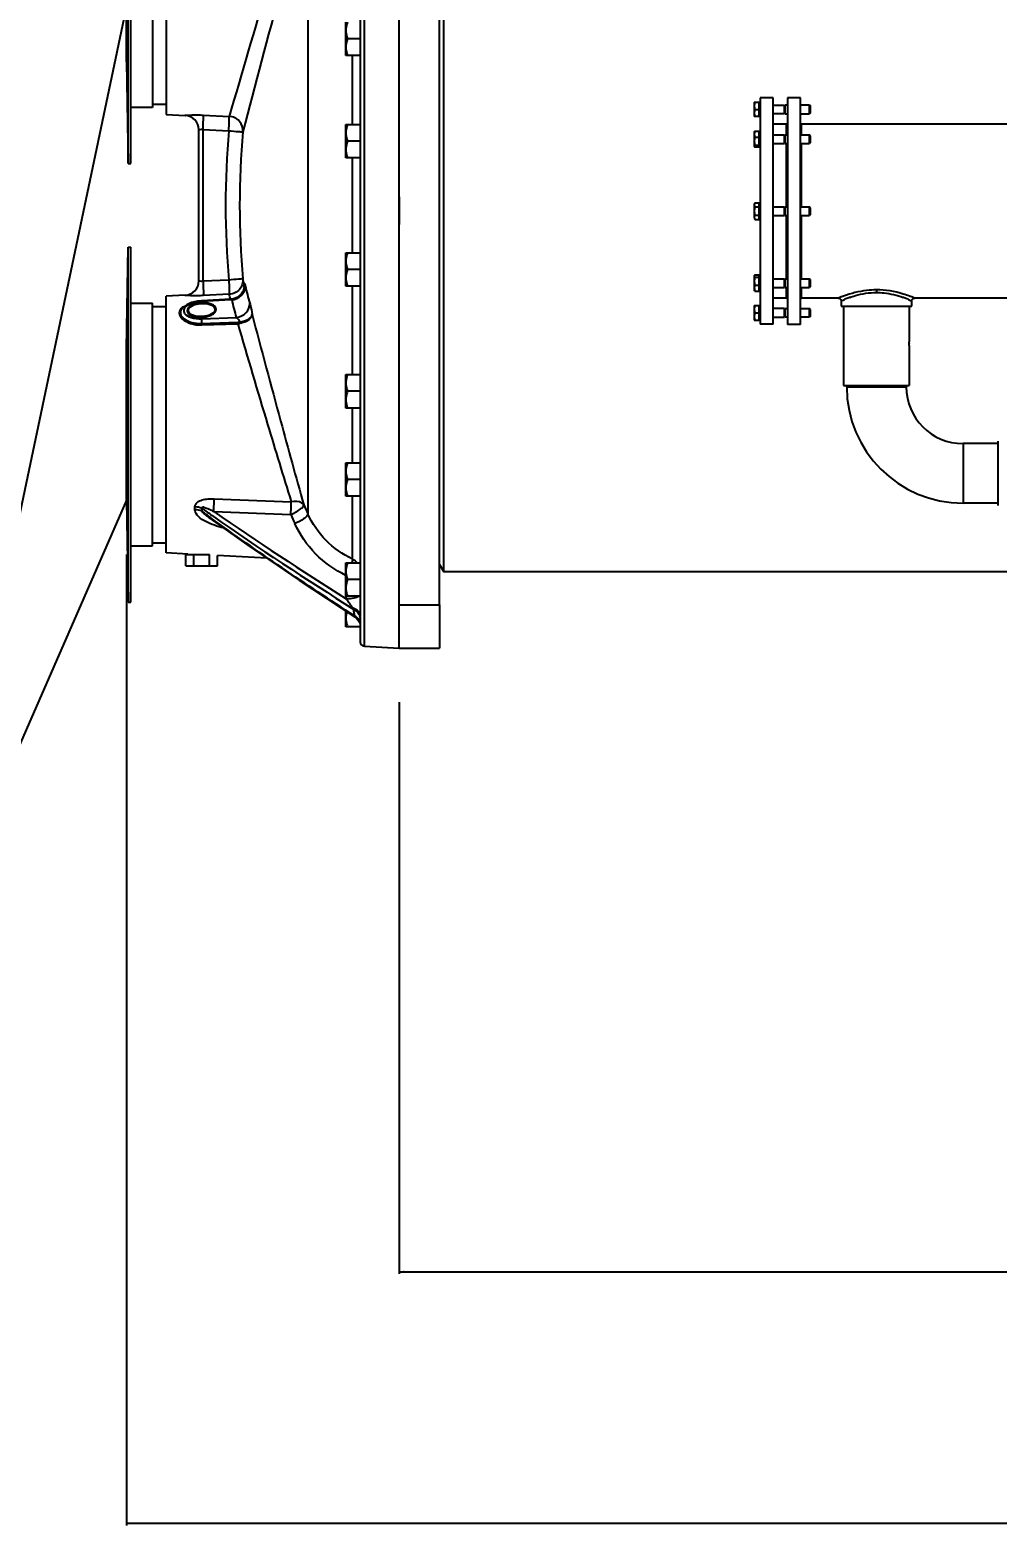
# Model space of a CAD drawing. Header units: millimetres. Extents: x 0 to 10500, y 0 to 7425.
# Drawn here: x 1715 to 2386, y 3800 to 4840 of the extents above; entities that cross this region are included whole.
import ezdxf

# ---------------------------------------------------------------- set-up
doc = ezdxf.new("R2010")
doc.units = ezdxf.units.MM
doc.header["$LTSCALE"] = 577.5
doc.layers.get('0').update_dxf_attribs({"linetype": 'CONTINUOUS'})
for name, color, linetype in [('02___PRT_ALL_AXES', 7, 'CONTINUOUS'), ('AXES', 7, 'CONTINUOUS'), ('NOTES3D', 7, 'CONTINUOUS')]:
    doc.layers.add(name, color=color, linetype=linetype)
doc.styles.get("Standard").update_dxf_attribs({"font": 'txt', "width": 0.85})
doc.styles.add('TEXTSTYLE_3', font='txt')
doc.dimstyles.new('DIMSTYLE_2', dxfattribs={"dimtxt": 75, "dimasz": 3.5, "dimexe": 1.5, "dimexo": 1.5, "dimgap": 18.75, "dimtad": 1, "dimdec": 1, "dimtxsty": 'TEXTSTYLE_3', "dimblk": '_FILLED', "dimblk1": '_FILLED', "dimblk2": '_FILLED', "dimcen": 0.09, "dimadec": 1, "dimazin": 2, "dimtp": 0.1, "dimtm": 0.1, "dimtfac": 1, "dimtdec": 1, "dimtofl": 0, "dimtmove": 0, "dimatfit": 3, "dimldrblk": '_FILLED', "dimfxl": 1, "dimtolj": 1, "dimarcsym": 0})
doc.dimstyles.get("Standard").update_dxf_attribs({"dimtxt": 3.5, "dimasz": 3.5, "dimexe": 1.5, "dimexo": 1.5, "dimtad": 1, "dimdec": 1, "dimtxsty": 'Standard', "dimblk": '_FILLED', "dimblk1": '_FILLED', "dimblk2": '_FILLED', "dimcen": 0.09, "dimadec": 1, "dimazin": 2, "dimtol": 1, "dimtp": 0.1, "dimtm": 0.1, "dimtfac": 1, "dimtdec": 1, "dimtofl": 0, "dimtmove": 0, "dimatfit": 3, "dimldrblk": '_FILLED', "dimfxl": 1, "dimtolj": 1, "dimarcsym": 0})

# ---------------------------------------------------------------- blocks, each defined once
blk = doc.blocks.new('_FILLED')
at = {"color": 0, "linetype": 'ByBlock'}
blk.add_solid([(0, 0), (-1, 0.21), (-1, -0.21)], dxfattribs=at)
blk = doc.blocks.new('*D21')
at = {"color": 2, "linetype": 'Continuous', "transparency": 16777216}
for p, q in [((1970.6, 4373.7), (1970.6, 3997.7)), ((4726.6, 4373.7), (4726.6, 3997.7)), ((1970.6, 3997.7), (1970.6, 3977.4)), ((4726.6, 3997.7), (4726.6, 3977.4)), ((1970.6, 3978.9), (3348.6, 3978.9)), ((4726.6, 3978.9), (3348.6, 3978.9))]:
    blk.add_line(p, q, dxfattribs=at)
at = {"color": 2, "linetype": 'Continuous', "transparency": 16777216, "xscale": 3.5, "yscale": 3.5, "zscale": 3.5, "rotation": 180}
blk.add_blockref('_FILLED', (1970.6, 3978.9), dxfattribs=at)
at = {"color": 2, "linetype": 'Continuous', "transparency": 16777216, "xscale": 3.5, "yscale": 3.5, "zscale": 3.5}
blk.add_blockref('_FILLED', (4726.6, 3978.9), dxfattribs=at)
at = {"color": 2, "linetype": 'Continuous', "transparency": 16777216, "insert": (3348.6, 4072.7), "char_height": 75, "width": 300, "attachment_point": 2, "line_spacing_factor": 0.9, "style": 'TEXTSTYLE_3'}
blk.add_mtext('2756', dxfattribs=at)
blk = doc.blocks.new('*D22')
at = {"color": 2, "linetype": 'Continuous', "transparency": 16777216}
for p, q in [((4837.5, 4680.7), (4837.5, 3823.2)), ((1781.6, 4476.2), (1781.6, 3823.2)), ((1781.6, 3823.2), (1781.6, 3803)), ((4837.5, 3823.2), (4837.5, 3803)), ((1781.6, 3804.5), (3309.6, 3804.5)), ((4837.5, 3804.5), (3309.6, 3804.5))]:
    blk.add_line(p, q, dxfattribs=at)
at = {"color": 2, "linetype": 'Continuous', "transparency": 16777216, "xscale": 3.5, "yscale": 3.5, "zscale": 3.5, "rotation": 180}
blk.add_blockref('_FILLED', (1781.6, 3804.5), dxfattribs=at)
at = {"color": 2, "linetype": 'Continuous', "transparency": 16777216, "xscale": 3.5, "yscale": 3.5, "zscale": 3.5}
blk.add_blockref('_FILLED', (4837.5, 3804.5), dxfattribs=at)
at = {"color": 2, "linetype": 'Continuous', "transparency": 16777216, "insert": (3309.6, 3898.2), "char_height": 75, "width": 300, "attachment_point": 2, "line_spacing_factor": 0.9, "style": 'TEXTSTYLE_3'}
blk.add_mtext('3056', dxfattribs=at)

msp = doc.modelspace()

# ---------------------------------------------------------------- linework, layer by layer
at = {"color": 7, "linetype": 'Continuous'}
for p, q in [((1946.49, 4412.54), (1946.49, 5023.27)), ((1943.64, 5003.28), (1943.64, 4433.06)), ((1907.22, 4932.09), (1907.22, 4504.25)), ((1938.2, 4774.18), (1938.2, 4822.1)), ((2216.76, 4789.67), (2216.76, 4779.67)), ((2216.76, 4789.67), (2220.26, 4789.67)), ((2217.2, 4784.67), (2220.26, 4784.67)), ((2220.26, 4779.67), (2220.26, 4789.67)), ((2220.76, 4789.11), (2220.26, 4789.11)), ((2220.76, 4792.67), (2220.76, 4635.8)), ((2229.76, 4792.67), (2220.76, 4792.67)), ((2229.76, 4635.8), (2229.76, 4792.67)), ((2229.76, 4787.67), (2237.76, 4787.67)), ((2237.76, 4781.67), (2237.76, 4787.67)), ((2237.76, 4787.13), (2237.99, 4787.54)), ((2238.07, 4781.67), (2238.07, 4787.67)), ((2239.76, 4787.67), (2238.07, 4787.67)), ((2239.76, 4792.67), (2239.76, 4635.67)), ((2248.76, 4792.67), (2239.76, 4792.67)), ((2248.76, 4635.67), (2248.76, 4792.67)), ((2255.14, 4787.67), (2248.76, 4787.67)), ((2255.14, 4781.67), (2255.14, 4787.67)), ((2255.14, 4787.67), (2255.76, 4787.06)), ((2255.76, 4782.28), (2255.76, 4787.06)), ((1809.05, 4781.23), (1822.17, 4780.55)), ((1834.87, 4780.72), (1852.77, 4779.83)), ((2220.26, 4779.67), (2216.76, 4779.67)), ((2220.26, 4780.23), (2220.76, 4780.23)), ((2237.76, 4781.67), (2229.76, 4781.67)), ((2239.08, 4774.5), (2229.76, 4774.5)), ((2237.76, 4782.21), (2237.99, 4781.81)), ((2238.07, 4781.67), (2239.76, 4781.67)), ((2239.08, 4774.5), (2239.76, 4775.17)), ((2239.08, 4767.02), (2239.08, 4774.5)), ((2248.76, 4781.67), (2255.14, 4781.67)), ((2248.76, 4775.17), (2249.43, 4774.5)), ((2249.43, 4767.02), (2249.43, 4774.5)), ((2438.66, 4774.5), (2249.43, 4774.5)), ((2255.76, 4782.28), (2255.14, 4781.67)), ((1831.64, 4665.78), (1831.64, 4770.56)), ((1834.58, 4665.51), (1834.58, 4770.83)), ((1834.58, 4770.83), (1852.47, 4769.94)), ((2216.76, 4769.02), (2216.87, 4769.22)), ((2216.76, 4769.02), (2216.76, 4759.02)), ((2217.2, 4769.6), (2220.26, 4769.6)), ((2217.2, 4765.51), (2220.26, 4765.51)), ((2220.26, 4758.44), (2220.26, 4769.6)), ((2220.26, 4768.46), (2220.76, 4768.46)), ((2229.76, 4767.02), (2237.76, 4767.02)), ((2237.76, 4761.02), (2237.76, 4767.02)), ((2237.76, 4766.48), (2237.99, 4766.89)), ((2238.07, 4761.02), (2238.07, 4767.02)), ((2238.07, 4767.02), (2239.76, 4767.02)), ((2248.76, 4767.02), (2255.14, 4767.02)), ((2255.14, 4761.02), (2255.14, 4767.02)), ((2255.76, 4766.41), (2255.14, 4767.02)), ((2255.76, 4761.64), (2255.76, 4766.41)), ((2216.76, 4759.02), (2216.87, 4758.82)), ((2217.2, 4759.94), (2220.26, 4759.94)), ((2220.26, 4758.44), (2217.2, 4758.44)), ((2220.26, 4759.58), (2220.76, 4759.58)), ((2229.76, 4761.02), (2237.76, 4761.02)), ((2237.76, 4761.56), (2237.99, 4761.16)), ((2238.07, 4761.02), (2239.76, 4761.02)), ((2239.08, 4717.17), (2239.08, 4760.7)), ((2248.76, 4761.02), (2255.14, 4761.02)), ((2249.43, 4717.17), (2249.43, 4760.7)), ((2255.76, 4761.64), (2255.14, 4761.02)), ((1938.2, 4685.33), (1938.2, 4751.02)), ((1970.64, 4724.04), (1970.64, 4704.89)), ((2216.76, 4719.17), (2216.76, 4709.84)), ((2217.2, 4719.95), (2220.26, 4719.95)), ((2217.2, 4717.06), (2220.26, 4717.06)), ((2217.2, 4711.28), (2220.26, 4711.28)), ((2220.26, 4708.4), (2220.26, 4719.95)), ((2220.26, 4718.61), (2220.76, 4718.61)), ((2229.76, 4717.17), (2237.76, 4717.17)), ((2229.76, 4711.17), (2237.76, 4711.17)), ((2237.76, 4711.17), (2237.76, 4717.17)), ((2237.76, 4716.63), (2237.99, 4717.03)), ((2237.76, 4711.71), (2237.99, 4711.31)), ((2238.07, 4711.17), (2238.07, 4717.17)), ((2238.07, 4717.17), (2239.76, 4717.17)), ((2238.07, 4711.17), (2239.76, 4711.17)), ((2239.08, 4667.64), (2239.08, 4711.17)), ((2248.76, 4717.17), (2255.14, 4717.17)), ((2248.76, 4711.17), (2255.14, 4711.17)), ((2249.43, 4667.64), (2249.43, 4711.17)), ((2255.14, 4711.17), (2255.14, 4717.17)), ((2255.76, 4716.56), (2255.14, 4717.17)), ((2255.76, 4711.78), (2255.14, 4711.17)), ((2255.76, 4711.79), (2255.76, 4716.55)), ((2217.2, 4708.4), (2220.26, 4708.4)), ((2220.26, 4709.73), (2220.76, 4709.73)), ((2216.76, 4669.32), (2216.87, 4669.52)), ((2216.76, 4669.32), (2216.76, 4659.32)), ((2217.2, 4669.9), (2220.26, 4669.9)), ((2220.26, 4658.74), (2220.26, 4669.9)), ((1852.47, 4666.4), (1834.58, 4665.51)), ((1862.58, 4659.29), (1861.9, 4657.92)), ((1863.17, 4663.57), (1862.21, 4667.27)), ((1862.98, 4660.53), (1862.58, 4659.29)), ((1863.15, 4661.43), (1862.98, 4660.53)), ((1863.19, 4661.79), (1863.15, 4661.43)), ((1863.17, 4663.58), (1863.19, 4661.79)), ((1863.19, 4661.79), (1863.19, 4661.79)), ((1938.2, 4600.82), (1938.2, 4662.16)), ((2216.76, 4659.32), (2216.87, 4659.12)), ((2217.2, 4668.4), (2220.26, 4668.4)), ((2217.2, 4662.83), (2220.26, 4662.83)), ((2220.26, 4668.76), (2220.76, 4668.76)), ((2220.26, 4659.88), (2220.76, 4659.88)), ((2229.76, 4667.32), (2237.76, 4667.32)), ((2229.76, 4661.32), (2237.76, 4661.32)), ((2237.76, 4661.32), (2237.76, 4667.32)), ((2237.76, 4666.78), (2237.99, 4667.18)), ((2237.76, 4661.86), (2237.99, 4661.46)), ((2238.07, 4661.32), (2238.07, 4667.32)), ((2238.07, 4667.32), (2239.76, 4667.32)), ((2238.07, 4661.32), (2239.76, 4661.32)), ((2239.08, 4653.85), (2239.08, 4661.32)), ((2248.76, 4667.32), (2255.14, 4667.32)), ((2248.76, 4661.32), (2255.14, 4661.32)), ((2249.43, 4653.85), (2249.43, 4661.32)), ((2255.14, 4661.32), (2255.14, 4667.32)), ((2255.76, 4666.71), (2255.14, 4667.32)), ((2255.76, 4661.93), (2255.14, 4661.32)), ((2255.76, 4661.93), (2255.76, 4666.7)), ((2301.47, 4659.57), (2301.47, 4657.76)), ((1784.64, 4650.32), (1799.52, 4650.32)), ((1799.52, 4482.02), (1799.52, 4650.32)), ((1822.17, 4655.79), (1809.05, 4655.11)), ((1809.05, 4477.24), (1809.05, 4655.1)), ((1823.25, 4649.31), (1820.61, 4647.38)), ((1826.7, 4650.8), (1823.25, 4649.31)), ((1830.71, 4651.74), (1826.7, 4650.8)), ((1833.54, 4652.01), (1830.71, 4651.74)), ((1853.93, 4652.71), (1833.53, 4651.61)), ((1853.91, 4653.11), (1833.54, 4652.01)), ((1852.77, 4656.51), (1834.87, 4655.62)), ((1853.27, 4654.79), (1852.77, 4656.51)), ((1853.75, 4653.1), (1853.27, 4654.79)), ((1854.52, 4653.16), (1853.91, 4653.11)), ((1854.47, 4652.74), (1853.93, 4652.71)), ((1856.45, 4653.58), (1854.52, 4653.16)), ((1858.19, 4654.34), (1856.45, 4653.58)), ((1859.7, 4655.37), (1858.19, 4654.34)), ((1860.94, 4656.59), (1859.7, 4655.37)), ((1861.9, 4657.92), (1860.94, 4656.59)), ((2216.76, 4648.67), (2216.76, 4638.67)), ((2216.76, 4648.67), (2220.26, 4648.67)), ((2217.2, 4658.74), (2220.26, 4658.74)), ((2220.26, 4638.67), (2220.26, 4648.67)), ((2239.08, 4653.85), (2229.76, 4653.85)), ((2239.08, 4653.85), (2239.76, 4653.17)), ((2249.43, 4653.85), (2248.76, 4653.17)), ((2274.96, 4653.85), (2249.43, 4653.85)), ((2274.96, 4653.85), (2275.03, 4653.84)), ((2275.03, 4653.84), (2275.15, 4653.84)), ((2275.15, 4653.84), (2275.27, 4653.82)), ((2275.27, 4653.82), (2275.39, 4653.8)), ((2275.39, 4653.8), (2275.51, 4653.77)), ((2275.51, 4653.77), (2275.64, 4653.73)), ((2275.64, 4653.73), (2275.76, 4653.68)), ((2275.76, 4653.68), (2275.88, 4653.62)), ((2275.88, 4653.62), (2276, 4653.55)), ((2276, 4653.55), (2276.11, 4653.48)), ((2276.11, 4653.48), (2276.23, 4653.39)), ((2276.23, 4653.39), (2276.33, 4653.3)), ((2276.33, 4653.3), (2276.43, 4653.19)), ((2276.43, 4653.19), (2276.53, 4653.08)), ((2276.53, 4653.08), (2276.62, 4652.96)), ((2276.62, 4652.96), (2276.7, 4652.83)), ((2276.7, 4652.83), (2276.77, 4652.69)), ((2276.77, 4652.69), (2276.83, 4652.55)), ((2276.83, 4652.55), (2276.88, 4652.4)), ((2276.88, 4652.4), (2276.92, 4652.24)), ((2276.92, 4652.24), (2276.94, 4652.08)), ((2276.94, 4652.08), (2276.96, 4651.91)), ((2276.96, 4651.91), (2276.96, 4651.85)), ((2276.96, 4651.85), (2276.96, 4648.35)), ((2277.62, 4654.89), (2277.46, 4654.83)), ((2325.45, 4654.84), (2325.3, 4654.89)), ((2325.96, 4651.85), (2325.97, 4652.08)), ((2325.96, 4648.35), (2325.96, 4651.85)), ((2325.97, 4652.08), (2326.02, 4652.33)), ((2326.02, 4652.33), (2326.09, 4652.56)), ((2326.09, 4652.56), (2326.18, 4652.77)), ((2326.18, 4652.77), (2326.3, 4652.97)), ((2326.3, 4652.97), (2326.44, 4653.15)), ((2326.44, 4653.15), (2326.59, 4653.31)), ((2326.59, 4653.31), (2326.76, 4653.44)), ((2326.76, 4653.44), (2326.93, 4653.56)), ((2326.93, 4653.56), (2327.11, 4653.66)), ((2327.11, 4653.66), (2327.3, 4653.73)), ((2327.3, 4653.73), (2327.48, 4653.79)), ((2327.48, 4653.79), (2327.67, 4653.82)), ((2327.67, 4653.82), (2327.85, 4653.84)), ((2327.85, 4653.84), (2327.96, 4653.85)), ((2438.66, 4653.85), (2327.96, 4653.85)), ((1799.52, 4648.15), (1809.05, 4648.15)), ((1819.87, 4646.56), (1819.86, 4646.56)), ((1820.61, 4647.38), (1819.87, 4646.56)), ((1833.53, 4639.6), (1833.68, 4639.6)), ((1833.68, 4639.6), (1857.67, 4640.48)), ((2216.76, 4638.67), (2220.26, 4638.67)), ((2217.2, 4643.67), (2220.26, 4643.67)), ((2220.26, 4648.11), (2220.76, 4648.11)), ((2220.76, 4639.23), (2220.26, 4639.23)), ((2237.76, 4646.67), (2229.76, 4646.67)), ((2229.76, 4640.67), (2237.76, 4640.67)), ((2237.76, 4640.67), (2237.76, 4646.67)), ((2237.99, 4646.54), (2237.76, 4646.13)), ((2237.76, 4641.21), (2237.99, 4640.81)), ((2238.07, 4640.67), (2238.07, 4646.67)), ((2238.07, 4646.67), (2239.76, 4646.67)), ((2239.76, 4640.67), (2238.07, 4640.67)), ((2248.76, 4646.67), (2255.14, 4646.67)), ((2255.14, 4640.67), (2248.76, 4640.67)), ((2255.14, 4640.67), (2255.14, 4646.67)), ((2255.76, 4646.06), (2255.14, 4646.67)), ((2255.76, 4641.28), (2255.14, 4640.67)), ((2255.76, 4641.28), (2255.76, 4646.06)), ((2276.96, 4648.35), (2325.96, 4648.35)), ((2278.72, 4648.35), (2278.72, 4593.35)), ((2324.19, 4648.35), (2324.19, 4623.65)), ((1833.61, 4636.28), (1858.65, 4637.16)), ((1833.65, 4635.28), (1858.67, 4636.14)), ((2229.76, 4635.8), (2220.76, 4635.8)), ((2248.76, 4635.67), (2239.76, 4635.67)), ((2324.19, 4621.05), (2324.19, 4593.35)), ((2278.72, 4593.35), (2324.19, 4593.35)), ((2280.82, 4592.35), (2280.82, 4593.35)), ((2280.82, 4592.35), (2322.1, 4592.35)), ((2322.1, 4593.35), (2322.1, 4592.35)), ((1938.2, 4539.72), (1938.2, 4577.65)), ((2361.46, 4552.99), (2361.46, 4511.71)), ((2385.72, 4552.99), (2361.46, 4552.99)), ((1842.34, 4514.74), (1895.71, 4512.69)), ((1938.2, 4472.88), (1938.2, 4516.55)), ((1828.97, 4507.15), (1828.97, 4509.13)), ((1833.89, 4506.1), (1833.89, 4508.11)), ((1842.05, 4505.98), (1895.42, 4503.89)), ((2385.72, 4511.71), (2361.46, 4511.71)), ((1839.59, 4501.05), (1865.01, 4483.01)), ((1839.61, 4501.04), (1839.59, 4501.05)), ((1799.52, 4484.19), (1809.05, 4484.19)), ((1865.01, 4483.01), (1901.3, 4458.32)), ((1784.64, 4482.02), (1799.52, 4482.02)), ((1824.16, 4476.44), (1809.05, 4477.23)), ((1822.67, 4468.17), (1822.67, 4476.17)), ((1822.67, 4476.17), (1839.13, 4476.17)), ((1824.14, 4476.44), (1824.14, 4476.17)), ((1828.16, 4468.17), (1828.16, 4476.17)), ((1839.13, 4468.17), (1839.13, 4476.17)), ((1878.87, 4473.58), (1844.57, 4475.37)), ((1844.61, 4468.17), (1844.61, 4475.37)), ((1822.67, 4468.17), (1844.61, 4468.17)), ((1998.64, 4469.17), (2001.53, 4464.17)), ((1901.26, 4458.35), (1933.64, 4436.92)), ((1901.3, 4458.32), (1939.75, 4432.88)), ((1933.87, 4445.3), (1933.87, 4447.14)), ((1970.64, 4411.17), (1970.64, 4441.17)), ((1970.64, 4441.17), (1998.64, 4441.17)), ((1998.64, 4441.17), (1998.64, 4411.17)), ((1939.75, 4432.88), (1939.75, 4432.88)), ((1939.75, 4432.88), (1940.75, 4432.13)), ((1940.75, 4432.13), (1942.14, 4430.65)), ((1942.14, 4430.65), (1942.97, 4429.31)), ((1942.97, 4429.31), (1943.45, 4428.08)), ((1943.45, 4428.08), (1943.63, 4427.13)), ((1943.63, 4427.13), (1943.64, 4426.78)), ((1943.64, 4426.78), (1943.64, 4415.54)), ((1943.64, 4426.78), (1943.64, 4426.78)), ((1946.49, 4412.54), (1970.64, 4411.28)), ((1970.64, 4411.17), (1998.64, 4411.17))]:
    msp.add_line(p, q, dxfattribs=at)
at = {"color": 3, "linetype": 'Continuous'}
for p, q in [((2001.53, 4464.17), (2001.53, 4957.17)), ((2626.64, 4464.17), (2001.53, 4464.17))]:
    msp.add_line(p, q, dxfattribs=at)
at = {"color": 6, "linetype": 'Continuous'}
msp.add_line((2385.72, 4554.69), (2385.72, 4510.01), dxfattribs=at)
at = {"color": 7, "linetype": 'Continuous'}
for centre, radius, start, end in [((9627.72, 2538.66), 8091.51, 163.253229, 163.920118), ((10542.67, 2517.11), 8967.82, 164.805032, 165.456441), ((1821.64, 4770.56), 10, 0.00644, 86.99485), ((1821.64, 4770.56), 10, 0, 87), ((2444.43, 4718.17), 594.21, 175.00198, 184.99802), ((2444.19, 4718.17), 584.2, 175.00198, 184.99802), ((1821.64, 4665.78), 10, 273.00515, 359.99356), ((1821.64, 4665.78), 10, 273, 360), ((1852.32, 4662.59), 10.89, 353.87636, 5.19189), ((2012.41, 4694.69), 152.01, 192.28382, 196.9785), ((1856.37, 4661.92), 7.52, 358.48773, 3.2231), ((2222.98, 4661.19), 6.27, 196.6068, 198.68251), ((2224.17, 4661.6), 7.53, 198.74223, 202.30126), ((2005.55, 4685.63), 154.62, 192.28381, 196.97849), ((2309.2, 4571.07), 89.58, 109.94066, 110.64723), ((2309.88, 4580.59), 78.49, 112.6719, 112.90824), ((2308.33, 4584.35), 74.43, 110.49516, 112.68961), ((2306.86, 4588.23), 70.27, 109.82507, 110.47881), ((2296.12, 4588.42), 70.07, 69.54881, 70.17319), ((2295.18, 4585.9), 72.77, 68.43665, 69.54886), ((2293.91, 4582.69), 76.22, 67.32361, 68.43281), ((2293, 4580.5), 78.59, 67.10343, 67.32947), ((2293.63, 4570.85), 89.81, 69.35398, 70.05879), ((10201.25, 6828.14), 8614.46, 194.697225, 195.205433), ((1858.28, 4648.2), 11.05, 271.9363, 278.95218), ((1858.24, 4645.68), 9.55, 272.60126, 281.62381), ((9345.46, 6814.21), 7797.18, 196.220839, 196.75706), ((2357.37, 4622.35), 33.2, 180.00777, 180.32493), ((2361.46, 4592.35), 80.64, 180, 270), ((2361.46, 4592.35), 39.36, 180, 270), ((8693.5, 6617.64), 7116.23, 196.755078, 197.205286), ((9478.07, 6631.27), 7864.96, 195.203232, 195.643015), ((2408.56, 5305.92), 983.23, 234.23416, 234.74305), ((2373, 5226.24), 899.57, 233.18076, 233.66517), ((2394.77, 4722.19), 544.99, 203.61303, 204.3492), ((2395.37, 4725.16), 535.81, 203.61303, 204.3492), ((1935.83, 4424.64), 9.52, 64.32349, 65.85364), ((1946.64, 4415.54), 3, 180, 267)]:
    msp.add_arc(centre, radius, start, end, dxfattribs=at)
msp.add_ellipse((1833.65, 4645.61), major_axis=(9.19, 0.56), ratio=0.4986315, dxfattribs=at)
for points in [[(2217.2, 4789.67), (2216.94, 4788.87), (2216.76, 4788.02), (2216.76, 4787.17)], [(2216.76, 4787.17), (2216.76, 4786.32), (2216.94, 4785.47), (2217.2, 4784.67)], [(2217.2, 4784.67), (2216.94, 4783.87), (2216.76, 4783.02), (2216.76, 4782.17)], [(2216.76, 4782.17), (2216.76, 4781.32), (2216.94, 4780.47), (2217.2, 4779.67)], [(2216.76, 4767.56), (2216.76, 4766.86), (2216.94, 4766.16), (2217.2, 4765.51)], [(2217.2, 4765.51), (2216.94, 4764.61), (2216.76, 4763.67), (2216.76, 4762.73)], [(2217.2, 4769.6), (2217.02, 4769.16), (2216.88, 4768.69), (2216.81, 4768.22)], [(2216.76, 4762.73), (2216.76, 4761.78), (2216.94, 4760.84), (2217.2, 4759.94)], [(2217.2, 4717.06), (2216.93, 4716.12), (2216.76, 4715.15), (2216.76, 4714.17)], [(2216.76, 4714.17), (2216.76, 4713.2), (2216.93, 4712.22), (2217.2, 4711.28)], [(2217.2, 4711.28), (2216.95, 4710.84), (2216.76, 4710.34), (2216.76, 4709.84)], [(2217.2, 4719.95), (2217.03, 4719.64), (2216.88, 4719.31), (2216.81, 4718.97)], [(2217.2, 4668.4), (2216.94, 4667.5), (2216.76, 4666.56), (2216.76, 4665.62)], [(2216.76, 4665.62), (2216.76, 4664.67), (2216.94, 4663.73), (2217.2, 4662.83)], [(2217.2, 4662.83), (2216.94, 4662.18), (2216.76, 4661.48), (2216.76, 4660.78)], [(2216.76, 4660.78), (2216.76, 4660.32), (2216.84, 4659.84), (2216.97, 4659.4)], [(2217.2, 4648.67), (2216.94, 4647.87), (2216.76, 4647.02), (2216.76, 4646.17)], [(1821.71, 4648.3), (1821.2, 4648.02), (1820.7, 4647.71), (1820.24, 4647.35)], [(2216.76, 4646.17), (2216.76, 4645.32), (2216.94, 4644.47), (2217.2, 4643.67)], [(2217.2, 4643.67), (2216.94, 4642.87), (2216.76, 4642.02), (2216.76, 4641.17)], [(2216.76, 4641.17), (2216.76, 4640.32), (2216.94, 4639.47), (2217.2, 4638.67)], [(1833.63, 4635.28), (1833.64, 4635.61), (1833.63, 4635.95), (1833.61, 4636.28)], [(1858.65, 4637.16), (1858.67, 4636.82), (1858.68, 4636.48), (1858.67, 4636.14)], [(1860, 4637.29), (1860.07, 4636.97), (1860.13, 4636.65), (1860.16, 4636.33)], [(2324.18, 4622.35), (2324.18, 4622.78), (2324.19, 4623.21), (2324.19, 4623.64)], [(2324.19, 4621.04), (2324.19, 4621.42), (2324.18, 4621.79), (2324.18, 4622.16)], [(1833.89, 4508.11), (1832.34, 4508.75), (1830.64, 4509.07), (1828.97, 4509.13)], [(1833.89, 4506.1), (1832.35, 4506.76), (1830.65, 4507.09), (1828.97, 4507.15)], [(1841, 4503.04), (1873.05, 4480.38), (1906.08, 4459.12), (1939.16, 4437.98)], [(1842.05, 4505.98), (1872.09, 4484.93), (1902.95, 4465.05), (1933.87, 4445.3)], [(1939.72, 4433.33), (1906.06, 4455.45), (1872.44, 4477.7), (1840, 4501.57)], [(1938.2, 4472.88), (1939.45, 4472.29), (1940.6, 4471.42), (1941.49, 4470.36)], [(1938.61, 4438.85), (1937.2, 4441.11), (1935.54, 4443.21), (1933.87, 4445.3)], [(1939.16, 4437.98), (1938.98, 4438.27), (1938.79, 4438.56), (1938.61, 4438.85)], [(1942.93, 4434.52), (1942.11, 4436.02), (1940.69, 4437.23), (1939.16, 4437.98)], [(1939.72, 4433.33), (1939.43, 4434.86), (1939.25, 4436.42), (1939.16, 4437.98)], [(1941.49, 4432.28), (1941.01, 4432.65), (1940.5, 4432.96), (1939.96, 4433.22)], [(1943.79, 4429.32), (1943.33, 4430.48), (1942.48, 4431.53), (1941.49, 4432.28)], [(1943.66, 4432.27), (1943.56, 4433.05), (1943.3, 4433.82), (1942.93, 4434.52)], [(1943.66, 4432.27), (1943.65, 4432.69), (1943.64, 4433.11), (1943.64, 4433.53)], [(1943.79, 4429.32), (1943.72, 4430.3), (1943.68, 4431.28), (1943.66, 4432.27)]]:
    msp.add_open_spline(points, degree=3, dxfattribs=at)
for points, knots in [([(1822.17, 4780.55), (1822.17, 4780.64), (1822.73, 4780.5), (1823.3, 4780.72), (1824.63, 4780.7), (1826.9, 4780.85), (1830.41, 4780.87), (1833.32, 4780.8), (1834.87, 4780.72)], [0, 0, 0, 0, 0.0213865, 0.0835652, 0.1820215, 0.3106713, 0.6323842, 1, 1, 1, 1]), ([(1834.58, 4770.83), (1834.68, 4773.02), (1834.74, 4776.3), (1835, 4779.62), (1834.87, 4780.72)], [0, 0, 0, 0, 0.6632556, 1, 1, 1, 1]), ([(1852.47, 4769.94), (1852.64, 4772.12), (1852.61, 4775.05), (1852.88, 4778.34), (1852.71, 4779.46), (1852.77, 4779.83)], [0, 0, 0, 0, 0.6624157, 0.8873134, 1, 1, 1, 1]), ([(1862.21, 4769.07), (1862.42, 4771.64), (1860.64, 4777.19), (1855.37, 4779.69), (1852.77, 4779.83)], [0, 0, 0, 0, 0.4983073, 1, 1, 1, 1]), ([(1831.64, 4770.56), (1831.64, 4770.64), (1832.08, 4770.67), (1832.84, 4771.05), (1833.9, 4770.98), (1834.58, 4770.83)], [0, 0, 0, 0, 0.0824368, 0.3008447, 1, 1, 1, 1]), ([(1852.47, 4769.94), (1854.75, 4769.74), (1857.98, 4769.37), (1861.24, 4769.23), (1862.21, 4769.07)], [0, 0, 0, 0, 0.7001338, 1, 1, 1, 1]), ([(2216.81, 4768.22), (2216.79, 4768.11), (2216.77, 4767.89), (2216.76, 4767.67), (2216.76, 4767.56)], [0, 0, 0, 0, 0.5010059, 1, 1, 1, 1]), ([(2216.86, 4769.2), (2216.88, 4769.23), (2216.91, 4769.27), (2216.94, 4769.32), (2216.96, 4769.34)], [0, 0, 0, 0, 0.489488, 1, 1, 1, 1]), ([(2216.96, 4769.34), (2216.99, 4769.39), (2217.07, 4769.48), (2217.16, 4769.56), (2217.2, 4769.6)], [0, 0, 0, 0, 0.4819435, 1, 1, 1, 1]), ([(2217.2, 4759.94), (2217.08, 4759.83), (2216.87, 4759.62), (2216.76, 4759.32), (2216.76, 4759.19)], [0, 0, 0, 0, 0.5537451, 1, 1, 1, 1]), ([(2216.76, 4759.19), (2216.76, 4759.13), (2216.78, 4759.01), (2216.83, 4758.9), (2216.86, 4758.84)], [0, 0, 0, 0, 0.4815955, 1, 1, 1, 1]), ([(2216.86, 4758.84), (2216.88, 4758.82), (2216.91, 4758.77), (2216.94, 4758.73), (2216.96, 4758.7)], [0, 0, 0, 0, 0.489488, 1, 1, 1, 1]), ([(2216.96, 4758.7), (2216.99, 4758.66), (2217.07, 4758.57), (2217.16, 4758.48), (2217.2, 4758.44)], [0, 0, 0, 0, 0.4819435, 1, 1, 1, 1]), ([(2216.81, 4718.97), (2216.79, 4718.89), (2216.77, 4718.74), (2216.76, 4718.58), (2216.76, 4718.5)], [0, 0, 0, 0, 0.5024372, 1, 1, 1, 1]), ([(2216.76, 4718.5), (2216.76, 4718.34), (2216.8, 4718.02), (2216.89, 4717.72), (2216.96, 4717.56)], [0, 0, 0, 0, 0.4922246, 1, 1, 1, 1]), ([(2216.96, 4717.56), (2216.99, 4717.48), (2217.07, 4717.31), (2217.16, 4717.14), (2217.2, 4717.06)], [0, 0, 0, 0, 0.4940993, 1, 1, 1, 1]), ([(2216.76, 4709.84), (2216.76, 4709.68), (2216.8, 4709.36), (2216.89, 4709.05), (2216.96, 4708.9)], [0, 0, 0, 0, 0.4922246, 1, 1, 1, 1]), ([(2216.96, 4708.9), (2216.99, 4708.81), (2217.07, 4708.64), (2217.16, 4708.48), (2217.2, 4708.4)], [0, 0, 0, 0, 0.4940993, 1, 1, 1, 1]), ([(2216.86, 4669.5), (2216.83, 4669.45), (2216.78, 4669.33), (2216.76, 4669.21), (2216.76, 4669.15)], [0, 0, 0, 0, 0.5183987, 1, 1, 1, 1]), ([(2217.2, 4669.9), (2217.14, 4669.84), (2217.01, 4669.71), (2216.9, 4669.57), (2216.86, 4669.5)], [0, 0, 0, 0, 0.5290093, 1, 1, 1, 1]), ([(1834.58, 4665.51), (1833.9, 4665.36), (1832.84, 4665.29), (1832.08, 4665.67), (1831.64, 4665.7), (1831.64, 4665.78)], [0, 0, 0, 0, 0.6991544, 0.917563, 1, 1, 1, 1]), ([(1834.58, 4665.51), (1834.68, 4663.33), (1834.74, 4660.04), (1835, 4656.72), (1834.87, 4655.62)], [0, 0, 0, 0, 0.6632607, 1, 1, 1, 1]), ([(1862.21, 4667.27), (1861.24, 4667.11), (1857.98, 4666.97), (1854.75, 4666.6), (1852.47, 4666.4)], [0, 0, 0, 0, 0.2998662, 1, 1, 1, 1]), ([(1852.47, 4666.4), (1852.64, 4664.22), (1852.61, 4661.29), (1852.88, 4658), (1852.71, 4656.88), (1852.77, 4656.51)], [0, 0, 0, 0, 0.6624156, 0.8873133, 1, 1, 1, 1]), ([(1862.21, 4667.27), (1862.42, 4664.7), (1860.64, 4659.15), (1855.37, 4656.65), (1852.77, 4656.51)], [0, 0, 0, 0, 0.4983074, 1, 1, 1, 1]), ([(1854.47, 4652.74), (1856.87, 4652.98), (1861.5, 4654.89), (1863.83, 4659.51), (1863.88, 4661.72)], [0, 0, 0, 0, 0.5224677, 1, 1, 1, 1]), ([(1863.19, 4661.79), (1863.04, 4659.65), (1861.46, 4655.37), (1857.53, 4652.92), (1855.47, 4652.47)], [0, 0, 0, 0, 0.5027536, 1, 1, 1, 1]), ([(1863.17, 4663.57), (1863.18, 4663.72), (1863.15, 4664.09), (1863.59, 4663.84), (1863.6, 4663.19), (1863.8, 4662.69), (1863.87, 4662.34)], [0, 0, 0, 0, 0.1915559, 0.2671426, 0.5318101, 1, 1, 1, 1]), ([(2216.76, 4669.15), (2216.76, 4669.07), (2216.8, 4668.89), (2216.9, 4668.74), (2216.96, 4668.66)], [0, 0, 0, 0, 0.4692092, 1, 1, 1, 1]), ([(2217.2, 4658.74), (2217.14, 4658.8), (2217.01, 4658.93), (2216.9, 4659.07), (2216.86, 4659.14)], [0, 0, 0, 0, 0.5290093, 1, 1, 1, 1]), ([(2216.96, 4668.66), (2216.99, 4668.62), (2217.07, 4668.53), (2217.16, 4668.44), (2217.2, 4668.4)], [0, 0, 0, 0, 0.4819435, 1, 1, 1, 1]), ([(2301.47, 4659.57), (2299.18, 4659.57), (2291.41, 4659.11), (2283.8, 4657.15), (2278.65, 4655.28)], [0, 0, 0, 0, 0.2947102, 1, 1, 1, 1]), ([(2324.26, 4655.28), (2322.88, 4655.78), (2315.53, 4658.24), (2307.74, 4659.57), (2301.47, 4659.57)], [0, 0, 0, 0, 0.1901789, 1, 1, 1, 1]), ([(1833.53, 4651.61), (1831.68, 4651.53), (1828.21, 4650.98), (1823.98, 4649.21), (1820.91, 4646.55), (1821.21, 4644.06), (1821.74, 4643.29)], [0, 0, 0, 0, 0.3323653, 0.6193801, 0.8314598, 1, 1, 1, 1]), ([(1834.87, 4655.62), (1833.32, 4655.54), (1830.41, 4655.47), (1826.9, 4655.49), (1824.63, 4655.64), (1823.3, 4655.62), (1822.73, 4655.85), (1822.17, 4655.7), (1822.17, 4655.79)], [0, 0, 0, 0, 0.3676156, 0.6893282, 0.8179782, 0.9164344, 0.9786129, 1, 1, 1, 1]), ([(1833.53, 4651.61), (1833.52, 4651.71), (1833.56, 4651.8), (1833.5, 4652.01), (1833.54, 4652.01)], [0, 0, 0, 0, 0.7406911, 1, 1, 1, 1]), ([(1853.91, 4653.11), (1854, 4653.11), (1854.22, 4653.01), (1854.38, 4652.84), (1854.47, 4652.74)], [0, 0, 0, 0, 0.3996653, 1, 1, 1, 1]), ([(1857.67, 4640.48), (1860.18, 4640.79), (1864.98, 4642.97), (1867.15, 4647.99), (1867.02, 4650.3)], [0, 0, 0, 0, 0.5232369, 1, 1, 1, 1]), ([(1867.02, 4650.3), (1867.17, 4649.82), (1867.84, 4647.26), (1868.31, 4644.66), (1868.66, 4642.55)], [0, 0, 0, 0, 0.1897346, 1, 1, 1, 1]), ([(2277.46, 4654.83), (2276.83, 4654.6), (2275.97, 4654.39), (2275.19, 4653.85), (2274.96, 4653.85)], [0, 0, 0, 0, 0.7443545, 1, 1, 1, 1]), ([(2276.96, 4651.85), (2277.18, 4651.85), (2277.91, 4652.42), (2278.73, 4652.64), (2279.32, 4652.89)], [0, 0, 0, 0, 0.2560012, 1, 1, 1, 1]), ([(2283.02, 4654.34), (2284.28, 4654.79), (2290.23, 4656.75), (2296.53, 4657.76), (2301.47, 4657.76)], [0, 0, 0, 0, 0.2123782, 1, 1, 1, 1]), ([(2301.47, 4657.76), (2303.21, 4657.76), (2309.48, 4657.42), (2315.64, 4655.87), (2319.89, 4654.34)], [0, 0, 0, 0, 0.2784936, 1, 1, 1, 1]), ([(2323.58, 4652.9), (2323.92, 4652.75), (2324.4, 4652.59), (2326.36, 4651.56), (2325.96, 4651.85)], [0, 0, 0, 0, 0.4295374, 1, 1, 1, 1]), ([(2327.96, 4653.85), (2328.01, 4653.82), (2326.33, 4654.59), (2326.24, 4654.54), (2325.45, 4654.84)], [0, 0, 0, 0, 0.064265, 1, 1, 1, 1]), ([(1820.24, 4647.35), (1819.11, 4646.48), (1817.17, 4643.5), (1820.38, 4638.57), (1826.13, 4635.78), (1831.03, 4635.16), (1833.65, 4635.28)], [0, 0, 0, 0, 0.1833003, 0.380852, 0.6613075, 1, 1, 1, 1]), ([(1819.86, 4646.56), (1819.11, 4645.63), (1818.35, 4642.65), (1821.74, 4638.92), (1826.96, 4636.63), (1831.3, 4636.18), (1833.61, 4636.28)], [0, 0, 0, 0, 0.173178, 0.3804865, 0.6643728, 1, 1, 1, 1]), ([(1821.74, 4643.29), (1822.75, 4641.81), (1826.91, 4639.86), (1831.1, 4639.48), (1833.53, 4639.6)], [0, 0, 0, 0, 0.4238492, 1, 1, 1, 1]), ([(1833.53, 4639.6), (1833.52, 4639.39), (1833.52, 4638.29), (1833.56, 4637.18), (1833.61, 4636.28)], [0, 0, 0, 0, 0.1835886, 1, 1, 1, 1]), ([(1857.67, 4640.48), (1857.9, 4640.33), (1858.91, 4639.46), (1859.65, 4638.28), (1860, 4637.29)], [0, 0, 0, 0, 0.2112489, 1, 1, 1, 1]), ([(1860, 4637.29), (1861.13, 4637.48), (1864.34, 4638.06), (1868.51, 4640.24), (1868.66, 4642.56)], [0, 0, 0, 0, 0.3311994, 1, 1, 1, 1]), ([(1868.66, 4642.56), (1868.63, 4641.86), (1867.18, 4638.28), (1863.06, 4636.93), (1860.16, 4636.33)], [0, 0, 0, 0, 0.1909676, 1, 1, 1, 1]), ([(1828.97, 4509.13), (1828.97, 4510.25), (1830.33, 4512.68), (1834.01, 4514.12), (1838.1, 4514.77), (1840.93, 4514.79), (1842.34, 4514.74)], [0, 0, 0, 0, 0.213833, 0.4642025, 0.730111, 1, 1, 1, 1]), ([(1842.05, 4505.98), (1842.16, 4508.23), (1842.27, 4511.14), (1842.33, 4514.06), (1842.34, 4514.74)], [0, 0, 0, 0, 0.7695344, 1, 1, 1, 1]), ([(1848.79, 4494.5), (1844.54, 4495.51), (1838.32, 4497.57), (1831.5, 4501.88), (1828.97, 4505.37), (1828.97, 4507.15)], [0, 0, 0, 0, 0.5346402, 0.7819661, 1, 1, 1, 1]), ([(1833.89, 4508.11), (1833.72, 4508.39), (1834.16, 4509.46), (1835.61, 4508.58), (1837.07, 4508.31), (1839.32, 4507.27), (1840.96, 4506.52), (1842.05, 4505.98)], [0, 0, 0, 0, 0.1020319, 0.2321179, 0.4198243, 0.6128807, 1, 1, 1, 1]), ([(1839.59, 4501.05), (1838.55, 4501.8), (1836.58, 4503.37), (1834.55, 4505.03), (1833.89, 4506.1)], [0, 0, 0, 0, 0.5027755, 1, 1, 1, 1]), ([(1895.42, 4503.89), (1895.62, 4506.14), (1895.66, 4509.08), (1895.68, 4512.02), (1895.71, 4512.69)], [0, 0, 0, 0, 0.7699967, 1, 1, 1, 1]), ([(1895.42, 4503.89), (1897.64, 4504.78), (1900.61, 4506.32), (1903.52, 4508.72), (1904.39, 4509.99), (1904.43, 4510.54)], [0, 0, 0, 0, 0.6264684, 0.8563647, 1, 1, 1, 1]), ([(1904.43, 4510.54), (1904.08, 4511.03), (1901.69, 4513.13), (1898.16, 4513.13), (1895.71, 4512.69)], [0, 0, 0, 0, 0.1951551, 1, 1, 1, 1]), ([(1907.22, 4504.25), (1907.19, 4503.7), (1906.32, 4502.42), (1903.44, 4499.97), (1900.47, 4498.41), (1898.26, 4497.49)], [0, 0, 0, 0, 0.143736, 0.3741986, 1, 1, 1, 1]), ([(1938.2, 4472.88), (1931.42, 4476.13), (1918.95, 4484.92), (1910.27, 4497.5), (1907.22, 4504.25)], [0, 0, 0, 0, 0.5039824, 1, 1, 1, 1]), ([(1933.64, 4461.61), (1925.89, 4465.35), (1911.67, 4475.42), (1901.75, 4489.79), (1898.26, 4497.49)], [0, 0, 0, 0, 0.5042063, 1, 1, 1, 1]), ([(1938.2, 4472.88), (1938.19, 4472.72), (1938.11, 4471.87), (1937.88, 4471.04), (1937.68, 4470.37)], [0, 0, 0, 0, 0.1862625, 1, 1, 1, 1]), ([(1942.77, 4447.13), (1941.72, 4446.4), (1938.67, 4445.59), (1935.65, 4445.31), (1933.87, 4445.3)], [0, 0, 0, 0, 0.4178976, 1, 1, 1, 1]), ([(1943.64, 4433.53), (1943.64, 4434.07), (1943.05, 4436.63), (1940.5, 4438.18), (1938.61, 4438.85)], [0, 0, 0, 0, 0.2136108, 1, 1, 1, 1]), ([(1939.78, 4432.85), (1939.84, 4432.81), (1940.23, 4432.83), (1939.84, 4433.19), (1939.72, 4433.33)], [0, 0, 0, 0, 0.2861419, 1, 1, 1, 1]), ([(1943.64, 4426.78), (1943.65, 4427.03), (1943.96, 4427.85), (1943.84, 4428.72), (1943.79, 4429.32)], [0, 0, 0, 0, 0.2976608, 1, 1, 1, 1])]:
    msp.add_open_spline(points, degree=3, knots=knots, dxfattribs=at)
at = {"color": 2, "linetype": 'Continuous'}
for points in [[(1833.64, 4650.63), (1832.59, 4650.58), (1830.48, 4650.32), (1827.64, 4649.47), (1825.38, 4648.23), (1823.93, 4646.74), (1823.43, 4645.14), (1823.93, 4643.59), (1825.38, 4642.23), (1827.64, 4641.2), (1830.48, 4640.61), (1832.59, 4640.53), (1833.64, 4640.58)], [(1833.64, 4640.58), (1834.7, 4640.63), (1836.8, 4640.89), (1839.65, 4641.75), (1841.91, 4642.98), (1843.36, 4644.47), (1843.86, 4646.07), (1843.36, 4647.63), (1841.91, 4648.98), (1839.65, 4650.01), (1836.8, 4650.61), (1834.7, 4650.68), (1833.64, 4650.63)]]:
    msp.add_open_spline(points, degree=3, dxfattribs=at)
at = {"layer": '02___PRT_ALL_AXES', "color": 7, "linetype": 'Continuous'}
for p, q in [((1933.64, 4822.1), (1933.64, 4845.27)), ((1943.64, 4833.68), (1934.68, 4833.68)), ((1943.64, 4822.1), (1933.64, 4822.1)), ((1933.64, 4751.02), (1933.64, 4774.18)), ((1933.64, 4774.18), (1943.64, 4774.18)), ((1943.64, 4762.6), (1934.68, 4762.6)), ((1943.64, 4751.02), (1933.64, 4751.02)), ((1933.64, 4662.16), (1933.64, 4685.33)), ((1933.64, 4685.33), (1943.64, 4685.33)), ((1943.64, 4673.74), (1934.68, 4673.74)), ((1943.64, 4662.16), (1933.64, 4662.16)), ((1933.64, 4577.65), (1933.64, 4600.82)), ((1933.64, 4600.82), (1943.64, 4600.82)), ((1943.64, 4589.24), (1934.68, 4589.24)), ((1943.64, 4577.65), (1933.64, 4577.65)), ((1933.64, 4516.55), (1933.64, 4539.72)), ((1933.64, 4539.72), (1943.64, 4539.72)), ((1943.64, 4528.14), (1934.68, 4528.14)), ((1943.64, 4516.55), (1933.64, 4516.55)), ((1933.64, 4447.14), (1933.64, 4470.31)), ((1933.64, 4470.31), (1943.64, 4470.31)), ((1943.64, 4458.72), (1934.68, 4458.72)), ((1943.64, 4447.14), (1933.64, 4447.14)), ((1933.64, 4426.08), (1933.64, 4436.92)), ((1943.64, 4426.08), (1933.64, 4426.08))]:
    msp.add_line(p, q, dxfattribs=at)
for points, knots in [([(1934.68, 4845.27), (1934.52, 4844.8), (1933.95, 4842.92), (1933.64, 4840.95), (1933.64, 4839.48)], [0, 0, 0, 0, 0.2518997, 1, 1, 1, 1]), ([(1933.64, 4839.48), (1933.64, 4838.01), (1933.95, 4836.03), (1934.52, 4834.15), (1934.68, 4833.68)], [0, 0, 0, 0, 0.7481003, 1, 1, 1, 1]), ([(1934.68, 4833.68), (1934.52, 4833.21), (1933.95, 4831.33), (1933.64, 4829.36), (1933.64, 4827.89)], [0, 0, 0, 0, 0.2518997, 1, 1, 1, 1]), ([(1933.64, 4827.89), (1933.64, 4826.42), (1933.95, 4824.45), (1934.52, 4822.57), (1934.68, 4822.1)], [0, 0, 0, 0, 0.7481003, 1, 1, 1, 1]), ([(1934.68, 4774.18), (1934.52, 4773.71), (1933.95, 4771.83), (1933.64, 4769.86), (1933.64, 4768.39)], [0, 0, 0, 0, 0.2518997, 1, 1, 1, 1]), ([(1933.64, 4768.39), (1933.64, 4766.92), (1933.95, 4764.95), (1934.52, 4763.07), (1934.68, 4762.6)], [0, 0, 0, 0, 0.7481003, 1, 1, 1, 1]), ([(1934.68, 4762.6), (1934.52, 4762.13), (1933.95, 4760.25), (1933.64, 4758.28), (1933.64, 4756.81)], [0, 0, 0, 0, 0.2518997, 1, 1, 1, 1]), ([(1933.64, 4756.81), (1933.64, 4755.34), (1933.95, 4753.36), (1934.52, 4751.48), (1934.68, 4751.02)], [0, 0, 0, 0, 0.7481003, 1, 1, 1, 1]), ([(1934.68, 4685.33), (1934.52, 4684.86), (1933.95, 4682.98), (1933.64, 4681.01), (1933.64, 4679.53)], [0, 0, 0, 0, 0.2518997, 1, 1, 1, 1]), ([(1933.64, 4679.53), (1933.64, 4678.06), (1933.95, 4676.09), (1934.52, 4674.21), (1934.68, 4673.74)], [0, 0, 0, 0, 0.7481003, 1, 1, 1, 1]), ([(1934.68, 4673.74), (1934.52, 4673.27), (1933.95, 4671.39), (1933.64, 4669.42), (1933.64, 4667.95)], [0, 0, 0, 0, 0.2518997, 1, 1, 1, 1]), ([(1933.64, 4667.95), (1933.64, 4666.48), (1933.95, 4664.51), (1934.52, 4662.63), (1934.68, 4662.16)], [0, 0, 0, 0, 0.7481003, 1, 1, 1, 1]), ([(1934.68, 4600.82), (1934.52, 4600.35), (1933.95, 4598.47), (1933.64, 4596.5), (1933.64, 4595.03)], [0, 0, 0, 0, 0.2518997, 1, 1, 1, 1]), ([(1933.64, 4595.03), (1933.64, 4593.56), (1933.95, 4591.59), (1934.52, 4589.71), (1934.68, 4589.24)], [0, 0, 0, 0, 0.7481003, 1, 1, 1, 1]), ([(1934.68, 4589.24), (1934.52, 4588.77), (1933.95, 4586.89), (1933.64, 4584.92), (1933.64, 4583.45)], [0, 0, 0, 0, 0.2518997, 1, 1, 1, 1]), ([(1933.64, 4583.45), (1933.64, 4581.98), (1933.95, 4580), (1934.52, 4578.12), (1934.68, 4577.65)], [0, 0, 0, 0, 0.7481003, 1, 1, 1, 1]), ([(1934.68, 4539.72), (1934.52, 4539.25), (1933.95, 4537.37), (1933.64, 4535.4), (1933.64, 4533.93)], [0, 0, 0, 0, 0.2518997, 1, 1, 1, 1]), ([(1933.64, 4533.93), (1933.64, 4532.46), (1933.95, 4530.49), (1934.52, 4528.61), (1934.68, 4528.14)], [0, 0, 0, 0, 0.7481003, 1, 1, 1, 1]), ([(1934.68, 4528.14), (1934.52, 4527.67), (1933.95, 4525.79), (1933.64, 4523.82), (1933.64, 4522.35)], [0, 0, 0, 0, 0.2518997, 1, 1, 1, 1]), ([(1933.64, 4522.35), (1933.64, 4520.88), (1933.95, 4518.9), (1934.52, 4517.02), (1934.68, 4516.55)], [0, 0, 0, 0, 0.7481003, 1, 1, 1, 1]), ([(1934.68, 4470.31), (1934.52, 4469.84), (1933.95, 4467.96), (1933.64, 4465.99), (1933.64, 4464.52)], [0, 0, 0, 0, 0.2518997, 1, 1, 1, 1]), ([(1933.64, 4464.52), (1933.64, 4463.05), (1933.95, 4461.07), (1934.52, 4459.19), (1934.68, 4458.72)], [0, 0, 0, 0, 0.7481003, 1, 1, 1, 1]), ([(1934.68, 4458.72), (1934.52, 4458.25), (1933.95, 4456.37), (1933.64, 4454.4), (1933.64, 4452.93)], [0, 0, 0, 0, 0.2518997, 1, 1, 1, 1]), ([(1933.64, 4452.93), (1933.64, 4451.46), (1933.95, 4449.49), (1934.52, 4447.61), (1934.68, 4447.14)], [0, 0, 0, 0, 0.7481003, 1, 1, 1, 1]), ([(1933.64, 4431.88), (1933.64, 4430.41), (1933.95, 4428.43), (1934.52, 4426.55), (1934.68, 4426.08)], [0, 0, 0, 0, 0.7481003, 1, 1, 1, 1])]:
    msp.add_open_spline(points, degree=3, knots=knots, dxfattribs=at)
msp.add_open_spline([(1934.31, 4436.48), (1933.9, 4434.98), (1933.64, 4433.43), (1933.64, 4431.88)], degree=3, dxfattribs=at)
at = {"layer": 'AXES', "color": 7, "linetype": 'Continuous'}
for p, q in [((1970.64, 4441.17), (1970.64, 5003.17)), ((1998.64, 4441.17), (1998.64, 5003.17)), ((1782.64, 4747.17), (1782.64, 4993.17)), ((1784.64, 4747.17), (1784.64, 4993.17)), ((1799.52, 4954.32), (1799.52, 4786.02)), ((1809.05, 4959.1), (1809.05, 4781.24)), ((1781.64, 4817.67), (1781.64, 4922.67)), ((1781.64, 4817.67), (1782.64, 4747.17)), ((1799.52, 4786.02), (1784.64, 4786.02)), ((1809.05, 4788.19), (1799.52, 4788.19)), ((1782.64, 4747.17), (1784.64, 4747.17)), ((1781.64, 4618.67), (1782.64, 4689.17)), ((1782.64, 4443.17), (1782.64, 4689.17)), ((1782.64, 4689.17), (1784.64, 4689.17)), ((1784.64, 4443.17), (1784.64, 4689.17)), ((1781.64, 4513.67), (1781.64, 4618.67)), ((1781.64, 4513.67), (1782.64, 4443.17)), ((1782.64, 4443.17), (1784.64, 4443.17))]:
    msp.add_line(p, q, dxfattribs=at)

# ---------------------------------------------------------------- dimensions: what is measured, and where the dimension line sits
at = {"color": 2, "linetype": 'Continuous'}
dim = msp.add_linear_dim(base=(1781.64, 3804.5), p1=(4837.47, 4682.17), p2=(1781.64, 4477.67), angle=180, text='3056', dimstyle='DIMSTYLE_2', dxfattribs=at)
dim.commit()
dim.dimension.update_dxf_attribs({"geometry": '*D22', "text_midpoint": (3309.56, 3804.5), "dimtype": 160})
dim = msp.add_linear_dim(base=(4726.64, 3978.91), p1=(1970.64, 4375.17), p2=(4726.64, 4375.17), text='2756', dimstyle='DIMSTYLE_2', dxfattribs=at)
dim.commit()
dim.dimension.update_dxf_attribs({"geometry": '*D21', "text_midpoint": (3348.64, 3978.91), "dimtype": 160})

# ---------------------------------------------------------------- leaders
at = {"layer": 'NOTES3D', "color": 2, "linetype": 'Continuous', "annotation_type": 0, "has_hookline": 1, "hookline_direction": 1, "text_width": 42.5}
for points in [[(1781.64, 4856.25), (1642.38, 4195.89), (1636.38, 4195.89)], [(1781.64, 4513.67), (1642.38, 4195.89), (1636.38, 4195.89)]]:
    msp.add_leader(points, dimstyle='Standard', override={"dimtad": 0}, dxfattribs=at)

doc.saveas('drawing.dxf')
